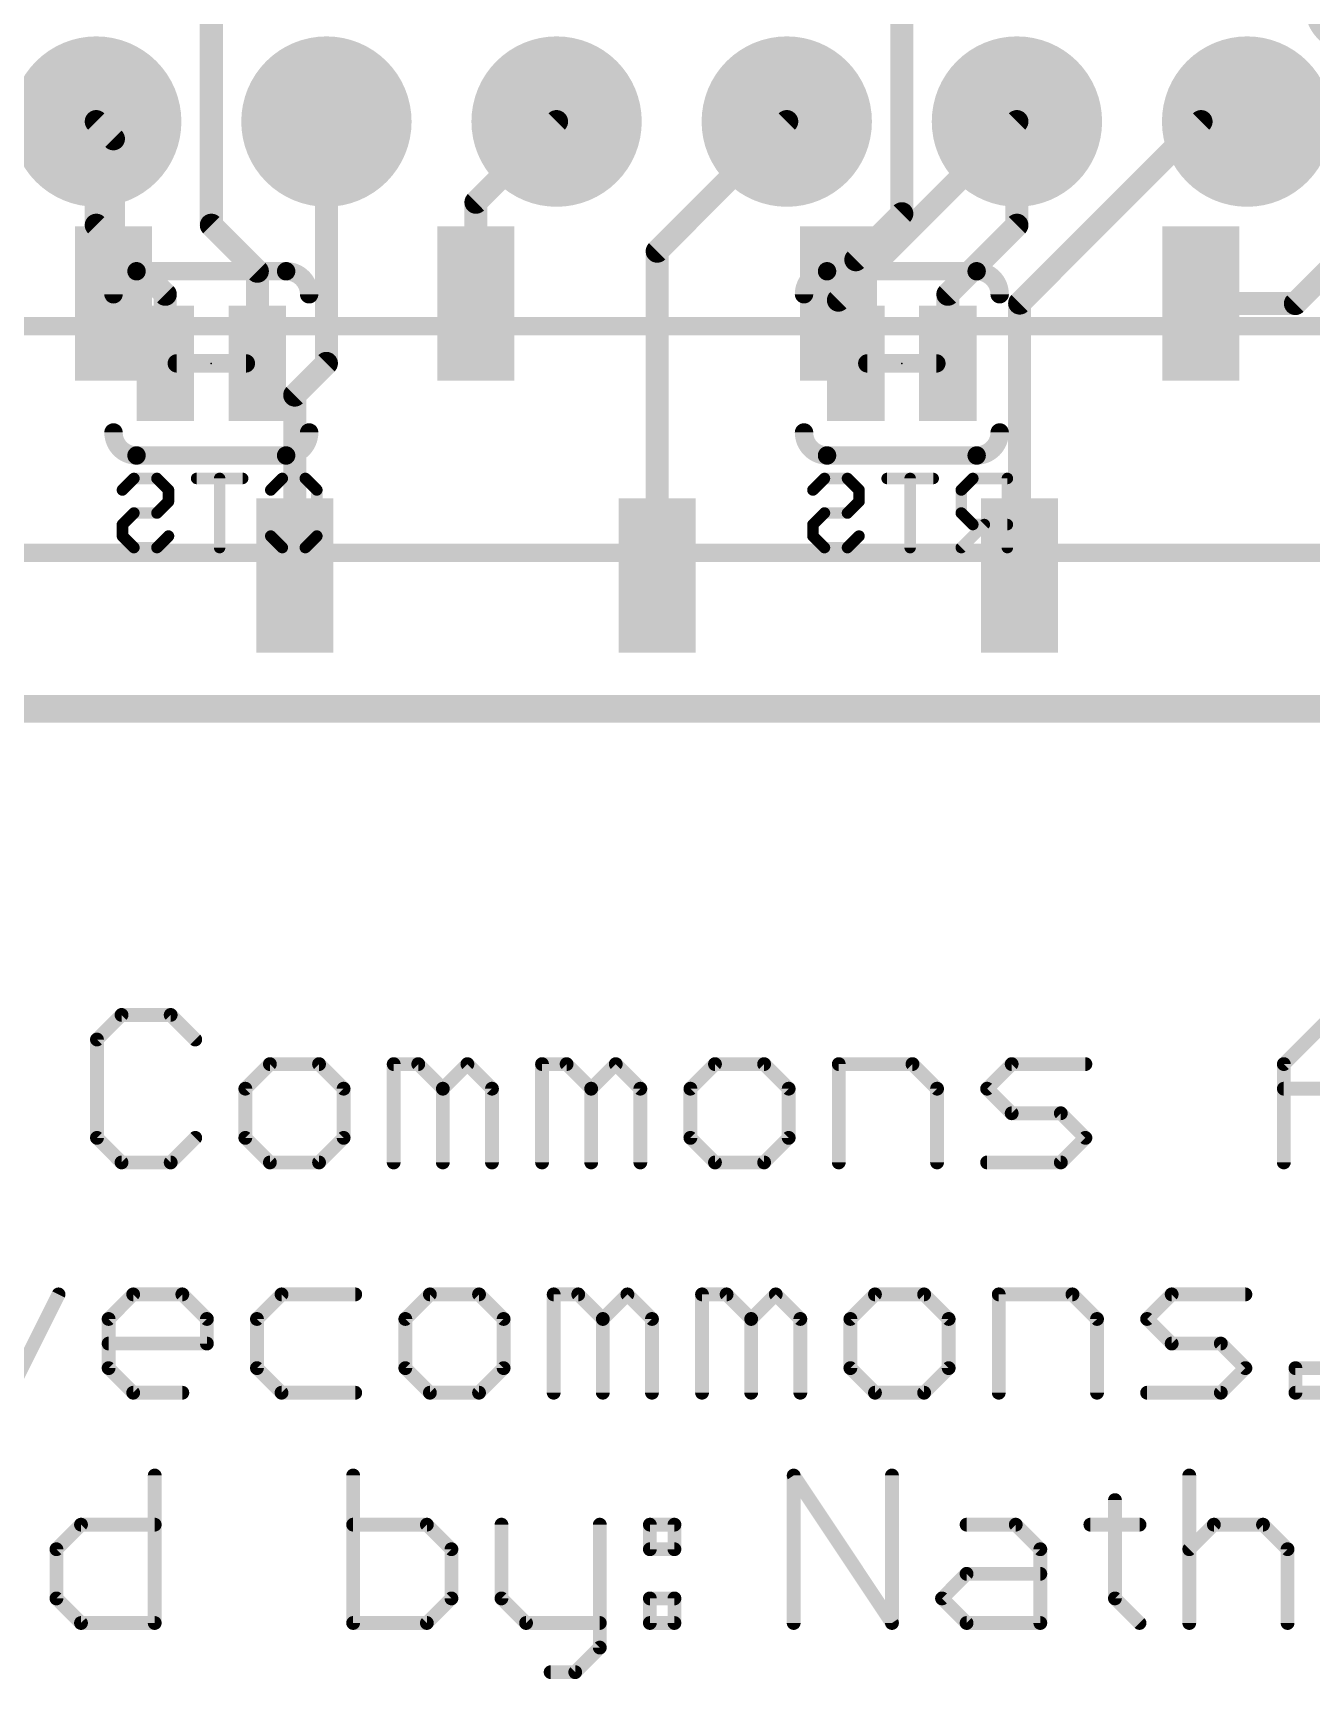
# Model space of a CAD drawing. Extents: x -33 to 74, y -11 to 28.
# Drawn here: x 9.46 to 23.57, y -10.7 to 7.45 of the extents above; entities that cross this region are included whole.
import ezdxf

# ---------------------------------------------------------------- set-up
doc = ezdxf.new("R2010")
doc.units = 0
for name, color, linetype in [('1', 12, 'CONTINUOUS'), ('16', 132, 'CONTINUOUS'), ('17', 110, 'CONTINUOUS'), ('18', 110, 'CONTINUOUS'), ('20', 53, 'CONTINUOUS'), ('22', 40, 'CONTINUOUS'), ('24', 53, 'CONTINUOUS'), ('51', 53, 'CONTINUOUS')]:
    doc.layers.add(name, color=color, linetype=linetype)

# ---------------------------------------------------------------- blocks, each defined once
blk = doc.blocks.new('RECT')
blk.add_solid([(-0.5, -0.5), (0.5, -0.5), (-0.5, 0.5), (0.5, 0.5)])
blk = doc.blocks.new('ROUNDP')
at = {"const_width": 0.5}
blk.add_lwpolyline([(0, -0.25, 1), (0, 0.25, 1), (0, -0.25)], format="xyb", dxfattribs=at)
blk = doc.blocks.new('ROUNDV')
at = {"const_width": 0.5}
blk.add_lwpolyline([(0, -0.25, 1), (0, 0.25, 1), (0, -0.25)], format="xyb", dxfattribs=at)

msp = doc.modelspace()

# ---------------------------------------------------------------- linework, layer by layer
at = {"layer": '1'}
for points, const_width in [([(10.35, 6.287), (10.16, 6.477)], 0.254), ([(12.7, 6.477), (12.7, 3.81)], 0.254), ([(14.35, 5.587), (15.24, 6.477)], 0.254), ([(16.35, 5.047), (17.78, 6.477)], 0.254), ([(18.35, 4.507), (20.32, 6.477)], 0.254), ([(20.35, 4.475), (22.352, 6.477)], 0.254), ([(22.352, 6.477), (22.86, 6.477)], 0.254), ([(23.393, 4.47), (25.4, 6.477)], 0.254), ([(10.35, 4.47), (10.35, 6.287)], 0.254), ([(14.35, 4.47), (14.35, 5.587)], 0.254), ([(16.35, 1.47), (16.35, 5.047)], 0.254), ([(18.35, 4.47), (18.35, 4.507)], 0.254), ([(20.35, 1.47), (20.35, 4.475)], 0.254), ([(22.35, 4.47), (23.393, 4.47)], 0.254), ([(12.35, 3.46), (12.7, 3.81)], 0.254), ([(12.35, 1.47), (12.35, 3.46)], 0.254), ([(35.56, 0), (0, 0)], 0.3048)]:
    msp.add_lwpolyline(points, dxfattribs=dict(at, const_width=const_width))
at = {"layer": '1', "const_width": 0.127}
for points in [[(10.2049, 6.5219, 1), (10.1151, 6.4321)], [(12.7635, 6.477, 1), (12.6365, 6.477)], [(15.2849, 6.4321, 1), (15.1951, 6.5219)], [(17.8249, 6.4321, 1), (17.7351, 6.5219)], [(20.3649, 6.4321, 1), (20.2751, 6.5219)], [(22.352, 6.5405, 1), (22.352, 6.4135)], [(22.3969, 6.4321, 1), (22.3071, 6.5219)], [(22.86, 6.4135, 1), (22.86, 6.5405)], [(10.4135, 6.287, 1), (10.2865, 6.287)], [(10.3051, 6.2421, 1), (10.3949, 6.3319)], [(14.4135, 5.587, 1), (14.2865, 5.587)], [(14.3051, 5.6319, 1), (14.3949, 5.5421)], [(16.4135, 5.047, 1), (16.2865, 5.047)], [(16.3051, 5.0919, 1), (16.3949, 5.0021)], [(18.4135, 4.507, 1), (18.2865, 4.507)], [(18.3051, 4.5519, 1), (18.3949, 4.4621)], [(20.4135, 4.475, 1), (20.2865, 4.475)], [(20.3051, 4.5199, 1), (20.3949, 4.4301)], [(22.35, 4.5335, 1), (22.35, 4.4065)], [(23.3481, 4.5149, 1), (23.4379, 4.4251)], [(23.393, 4.4065, 1), (23.393, 4.5335)], [(10.2865, 4.47, 1), (10.4135, 4.47)], [(14.2865, 4.47, 1), (14.4135, 4.47)], [(18.2865, 4.47, 1), (18.4135, 4.47)], [(12.6365, 3.81, 1), (12.7635, 3.81)], [(12.7449, 3.7651, 1), (12.6551, 3.8549)], [(12.4135, 3.46, 1), (12.2865, 3.46)], [(12.3051, 3.5049, 1), (12.3949, 3.4151)], [(12.2865, 1.47, 1), (12.4135, 1.47)], [(16.2865, 1.47, 1), (16.4135, 1.47)], [(20.2865, 1.47, 1), (20.4135, 1.47)]]:
    msp.add_lwpolyline(points, format="xyb", dxfattribs=at)
at = {"layer": '16'}
for points, const_width in [([(11.43, 7.62), (11.43, 5.334)], 0.254), ([(19.05, 7.62), (19.05, 5.461)], 0.254), ([(10.16, 5.334), (10.16, 6.477)], 0.254), ([(20.32, 5.334), (20.32, 6.477)], 0.254), ([(10.922, 4.572), (10.16, 5.334)], 0.254), ([(11.938, 4.826), (11.43, 5.334)], 0.254), ([(18.542, 4.953), (19.05, 5.461)], 0.254), ([(19.558, 4.572), (20.32, 5.334)], 0.254), ([(11.938, 3.81), (11.938, 4.826)], 0.254), ([(18.542, 3.81), (18.542, 4.953)], 0.254), ([(10.922, 3.81), (10.922, 4.572)], 0.254), ([(19.558, 3.81), (19.558, 4.572)], 0.254), ([(11.811, 3.81), (11.049, 3.81)], 0.2032), ([(18.669, 3.81), (19.431, 3.81)], 0.2032), ([(35.56, 0), (0, 0)], 0.3048)]:
    msp.add_lwpolyline(points, dxfattribs=dict(at, const_width=const_width))
for points, const_width in [([(10.2235, 6.477, 1), (10.0965, 6.477)], 0.127), ([(20.3835, 6.477, 1), (20.2565, 6.477)], 0.127), ([(10.2049, 5.3789, 1), (10.1151, 5.2891)], 0.127), ([(11.4749, 5.3789, 1), (11.3851, 5.2891)], 0.127), ([(18.9865, 5.461, 1), (19.1135, 5.461)], 0.127), ([(19.0949, 5.4161, 1), (19.0051, 5.5059)], 0.127), ([(20.3649, 5.2891, 1), (20.2751, 5.3789)], 0.127), ([(10.0965, 5.334, 1), (10.2235, 5.334)], 0.127), ([(11.3665, 5.334, 1), (11.4935, 5.334)], 0.127), ([(20.2565, 5.334, 1), (20.3835, 5.334)], 0.127), ([(12.0015, 4.826, 1), (11.8745, 4.826)], 0.127), ([(11.8931, 4.7811, 1), (11.9829, 4.8709)], 0.127), ([(18.6055, 4.953, 1), (18.4785, 4.953)], 0.127), ([(18.4971, 4.9979, 1), (18.5869, 4.9081)], 0.127), ([(10.9855, 4.572, 1), (10.8585, 4.572)], 0.127), ([(10.8771, 4.5271, 1), (10.9669, 4.6169)], 0.127), ([(19.6215, 4.572, 1), (19.4945, 4.572)], 0.127), ([(19.5131, 4.6169, 1), (19.6029, 4.5271)], 0.127), ([(10.8585, 3.81, 1), (10.9855, 3.81)], 0.127), ([(11.049, 3.8608, 1), (11.049, 3.7592)], 0.1016), ([(11.811, 3.7592, 1), (11.811, 3.8608)], 0.1016), ([(11.8745, 3.81, 1), (12.0015, 3.81)], 0.127), ([(18.4785, 3.81, 1), (18.6055, 3.81)], 0.127), ([(18.669, 3.8608, 1), (18.669, 3.7592)], 0.1016), ([(19.431, 3.7592, 1), (19.431, 3.8608)], 0.1016), ([(19.4945, 3.81, 1), (19.6215, 3.81)], 0.127)]:
    msp.add_lwpolyline(points, format="xyb", dxfattribs=dict(at, const_width=const_width))
at = {"layer": '20', "const_width": 0.2032}
msp.add_lwpolyline([(0, 0), (35.56, 0)], dxfattribs=at)
at = {"layer": '22'}
for points, const_width in [([(10.6045, 4.826, 0.4142), (10.3505, 4.572)], 0.2032), ([(10.6045, 4.8768, 1), (10.6045, 4.7752)], 0.1016), ([(10.6045, 4.7752, 1), (10.6045, 4.8768)], 0.1016), ([(12.5095, 4.572, 0.4142), (12.2555, 4.826)], 0.2032), ([(12.2555, 4.8768, 1), (12.2555, 4.7752)], 0.1016), ([(12.2555, 4.7752, 1), (12.2555, 4.8768)], 0.1016), ([(18.2245, 4.826, 0.4142), (17.9705, 4.572)], 0.2032), ([(18.2245, 4.8768, 1), (18.2245, 4.7752)], 0.1016), ([(18.2245, 4.7752, 1), (18.2245, 4.8768)], 0.1016), ([(20.1295, 4.572, 0.4142), (19.8755, 4.826)], 0.2032), ([(19.8755, 4.8768, 1), (19.8755, 4.7752)], 0.1016), ([(19.8755, 4.7752, 1), (19.8755, 4.8768)], 0.1016), ([(10.2997, 4.572, 1), (10.4013, 4.572)], 0.1016), ([(12.4587, 4.572, 1), (12.5603, 4.572)], 0.1016), ([(17.9197, 4.572, 1), (18.0213, 4.572)], 0.1016), ([(20.0787, 4.572, 1), (20.1803, 4.572)], 0.1016), ([(10.3505, 3.048, 0.4142), (10.6045, 2.794)], 0.2032), ([(10.4013, 3.048, 1), (10.2997, 3.048)], 0.1016), ([(12.2555, 2.794, 0.4142), (12.5095, 3.048)], 0.2032), ([(12.5603, 3.048, 1), (12.4587, 3.048)], 0.1016), ([(17.9705, 3.048, 0.4142), (18.2245, 2.794)], 0.2032), ([(18.0213, 3.048, 1), (17.9197, 3.048)], 0.1016), ([(19.8755, 2.794, 0.4142), (20.1295, 3.048)], 0.2032), ([(20.1803, 3.048, 1), (20.0787, 3.048)], 0.1016), ([(10.6045, 2.8448, 1), (10.6045, 2.7432)], 0.1016), ([(10.6045, 2.7432, 1), (10.6045, 2.8448)], 0.1016), ([(12.2555, 2.8448, 1), (12.2555, 2.7432)], 0.1016), ([(12.2555, 2.7432, 1), (12.2555, 2.8448)], 0.1016), ([(18.2245, 2.8448, 1), (18.2245, 2.7432)], 0.1016), ([(18.2245, 2.7432, 1), (18.2245, 2.8448)], 0.1016), ([(19.8755, 2.8448, 1), (19.8755, 2.7432)], 0.1016), ([(19.8755, 2.7432, 1), (19.8755, 2.8448)], 0.1016), ([(10.5759, 2.5724, 1), (10.5759, 2.5089)], 0.0635), ([(10.5983, 2.5182, 1), (10.5534, 2.5631)], 0.0635), ([(10.8526, 2.5631, 1), (10.8077, 2.5182)], 0.0635), ([(10.8301, 2.5089, 1), (10.8301, 2.5724)], 0.0635), ([(11.2674, 2.5724, 1), (11.2674, 2.5089)], 0.0635), ([(11.5533, 2.5407, 1), (11.4898, 2.5407)], 0.0635), ([(11.7758, 2.5089, 1), (11.7758, 2.5724)], 0.0635), ([(12.213, 2.5724, 1), (12.213, 2.5089)], 0.0635), ([(12.2355, 2.5182, 1), (12.1906, 2.5631)], 0.0635), ([(12.4897, 2.5631, 1), (12.4448, 2.5182)], 0.0635), ([(12.4673, 2.5089, 1), (12.4673, 2.5724)], 0.0635), ([(18.1959, 2.5724, 1), (18.1959, 2.5089)], 0.0635), ([(18.2183, 2.5182, 1), (18.1734, 2.5631)], 0.0635), ([(18.4726, 2.5631, 1), (18.4277, 2.5182)], 0.0635), ([(18.4501, 2.5089, 1), (18.4501, 2.5724)], 0.0635), ([(18.8874, 2.5724, 1), (18.8874, 2.5089)], 0.0635), ([(19.1733, 2.5407, 1), (19.1098, 2.5407)], 0.0635), ([(19.3958, 2.5089, 1), (19.3958, 2.5724)], 0.0635), ([(19.833, 2.5724, 1), (19.833, 2.5089)], 0.0635), ([(19.8555, 2.5182, 1), (19.8106, 2.5631)], 0.0635), ([(20.2461, 2.5407, 1), (20.1826, 2.5407)], 0.0635), ([(20.2144, 2.5089, 1), (20.2144, 2.5724)], 0.0635), ([(10.4263, 2.436, 1), (10.4712, 2.3911)], 0.0635), ([(10.989, 2.4135, 1), (10.9255, 2.4135)], 0.0635), ([(10.9348, 2.3911, 1), (10.9797, 2.436)], 0.0635), ([(12.0635, 2.436, 1), (12.1084, 2.3911)], 0.0635), ([(12.6261, 2.4135, 1), (12.5626, 2.4135)], 0.0635), ([(12.5719, 2.3911, 1), (12.6168, 2.436)], 0.0635), ([(18.0463, 2.436, 1), (18.0912, 2.3911)], 0.0635), ([(18.609, 2.4135, 1), (18.5455, 2.4135)], 0.0635), ([(18.5548, 2.3911, 1), (18.5997, 2.436)], 0.0635), ([(19.7377, 2.4135, 1), (19.6742, 2.4135)], 0.0635), ([(19.6835, 2.436, 1), (19.7284, 2.3911)], 0.0635), ([(10.5759, 2.1911, 1), (10.5759, 2.1276)], 0.0635), ([(10.5983, 2.1369, 1), (10.5534, 2.1818)], 0.0635), ([(10.8077, 2.1818, 1), (10.8526, 2.1369)], 0.0635), ([(10.8301, 2.1276, 1), (10.8301, 2.1911)], 0.0635), ([(10.9255, 2.2864, 1), (10.989, 2.2864)], 0.0635), ([(10.9797, 2.264, 1), (10.9348, 2.3089)], 0.0635), ([(18.1959, 2.1911, 1), (18.1959, 2.1276)], 0.0635), ([(18.2183, 2.1369, 1), (18.1734, 2.1818)], 0.0635), ([(18.4277, 2.1818, 1), (18.4726, 2.1369)], 0.0635), ([(18.4501, 2.1276, 1), (18.4501, 2.1911)], 0.0635), ([(18.5455, 2.2864, 1), (18.609, 2.2864)], 0.0635), ([(18.5997, 2.264, 1), (18.5548, 2.3089)], 0.0635), ([(19.7284, 2.1818, 1), (19.6835, 2.1369)], 0.0635), ([(19.6742, 2.1593, 1), (19.7377, 2.1593)], 0.0635), ([(10.4805, 2.0322, 1), (10.417, 2.0322)], 0.0635), ([(10.4263, 2.0547, 1), (10.4712, 2.0098)], 0.0635), ([(18.1005, 2.0322, 1), (18.037, 2.0322)], 0.0635), ([(18.0463, 2.0547, 1), (18.0912, 2.0098)], 0.0635), ([(19.833, 2.064, 1), (19.833, 2.0005)], 0.0635), ([(19.8106, 2.0098, 1), (19.8555, 2.0547)], 0.0635), ([(19.9826, 2.0098, 1), (19.9377, 2.0547)], 0.0635), ([(20.2144, 2.0005, 1), (20.2144, 2.064)], 0.0635), ([(10.4712, 1.9276, 1), (10.4263, 1.8827)], 0.0635), ([(10.417, 1.9051, 1), (10.4805, 1.9051)], 0.0635), ([(10.5759, 1.8097, 1), (10.5759, 1.7463)], 0.0635), ([(10.5534, 1.7555, 1), (10.5983, 1.8005)], 0.0635), ([(10.8077, 1.8005, 1), (10.8526, 1.7555)], 0.0635), ([(10.8301, 1.7463, 1), (10.8301, 1.8097)], 0.0635), ([(10.9797, 1.8827, 1), (10.9348, 1.9276)], 0.0635), ([(12.1084, 1.9276, 1), (12.0635, 1.8827)], 0.0635), ([(12.213, 1.8097, 1), (12.213, 1.7463)], 0.0635), ([(12.1906, 1.7555, 1), (12.2355, 1.8005)], 0.0635), ([(12.4448, 1.8005, 1), (12.4897, 1.7555)], 0.0635), ([(12.4673, 1.7463, 1), (12.4673, 1.8097)], 0.0635), ([(12.5626, 1.9051, 1), (12.6261, 1.9051)], 0.0635), ([(12.6168, 1.8827, 1), (12.5719, 1.9276)], 0.0635), ([(18.0912, 1.9276, 1), (18.0463, 1.8827)], 0.0635), ([(18.037, 1.9051, 1), (18.1005, 1.9051)], 0.0635), ([(18.1959, 1.8097, 1), (18.1959, 1.7463)], 0.0635), ([(18.1734, 1.7555, 1), (18.2183, 1.8005)], 0.0635), ([(18.4277, 1.8005, 1), (18.4726, 1.7555)], 0.0635), ([(18.4501, 1.7463, 1), (18.4501, 1.8097)], 0.0635), ([(18.5997, 1.8827, 1), (18.5548, 1.9276)], 0.0635), ([(19.6835, 1.8005, 1), (19.7284, 1.7555)], 0.0635), ([(11.4898, 1.778, 1), (11.5533, 1.778)], 0.0635), ([(19.1098, 1.778, 1), (19.1733, 1.778)], 0.0635), ([(20.1826, 1.778, 1), (20.2461, 1.778)], 0.0635)]:
    msp.add_lwpolyline(points, format="xyb", dxfattribs=dict(at, const_width=const_width))
for points, const_width in [([(12.2555, 4.826), (10.6045, 4.826)], 0.2032), ([(19.8755, 4.826), (18.2245, 4.826)], 0.2032), ([(10.6045, 2.794), (12.2555, 2.794)], 0.2032), ([(18.2245, 2.794), (19.8755, 2.794)], 0.2032), ([(10.4488, 2.4135), (10.5759, 2.5407)], 0.127), ([(10.5759, 2.5407), (10.8301, 2.5407)], 0.127), ([(10.8301, 2.5407), (10.9572, 2.4135)], 0.127), ([(11.7758, 2.5407), (11.2674, 2.5407)], 0.127), ([(11.5216, 1.778), (11.5216, 2.5407)], 0.127), ([(12.0859, 2.4135), (12.213, 2.5407)], 0.127), ([(12.213, 2.5407), (12.4673, 2.5407)], 0.127), ([(12.4673, 2.5407), (12.5944, 2.4135)], 0.127), ([(18.0688, 2.4135), (18.1959, 2.5407)], 0.127), ([(18.1959, 2.5407), (18.4501, 2.5407)], 0.127), ([(18.4501, 2.5407), (18.5772, 2.4135)], 0.127), ([(19.3958, 2.5407), (18.8874, 2.5407)], 0.127), ([(19.1416, 1.778), (19.1416, 2.5407)], 0.127), ([(19.833, 2.5407), (19.7059, 2.4135)], 0.127), ([(20.2144, 2.5407), (19.833, 2.5407)], 0.127), ([(20.2144, 1.778), (20.2144, 2.5407)], 0.127), ([(10.9572, 2.4135), (10.9572, 2.2864)], 0.127), ([(12.5944, 2.4135), (12.5944, 1.9051)], 0.127), ([(18.5772, 2.4135), (18.5772, 2.2864)], 0.127), ([(19.7059, 2.4135), (19.7059, 2.1593)], 0.127), ([(10.5759, 2.1593), (10.4488, 2.0322)], 0.127), ([(10.8301, 2.1593), (10.5759, 2.1593)], 0.127), ([(10.9572, 2.2864), (10.8301, 2.1593)], 0.127), ([(18.1959, 2.1593), (18.0688, 2.0322)], 0.127), ([(18.4501, 2.1593), (18.1959, 2.1593)], 0.127), ([(18.5772, 2.2864), (18.4501, 2.1593)], 0.127), ([(19.7059, 2.1593), (19.833, 2.0322)], 0.127), ([(10.4488, 2.0322), (10.4488, 1.9051)], 0.127), ([(18.0688, 2.0322), (18.0688, 1.9051)], 0.127), ([(19.9602, 2.0322), (19.7059, 1.778)], 0.127), ([(19.833, 2.0322), (20.2144, 2.0322)], 0.127), ([(10.4488, 1.9051), (10.5759, 1.778)], 0.127), ([(10.5759, 1.778), (10.8301, 1.778)], 0.127), ([(10.8301, 1.778), (10.9572, 1.9051)], 0.127), ([(12.213, 1.778), (12.0859, 1.9051)], 0.127), ([(12.4673, 1.778), (12.213, 1.778)], 0.127), ([(12.5944, 1.9051), (12.4673, 1.778)], 0.127), ([(18.0688, 1.9051), (18.1959, 1.778)], 0.127), ([(18.1959, 1.778), (18.4501, 1.778)], 0.127), ([(18.4501, 1.778), (18.5772, 1.9051)], 0.127)]:
    msp.add_lwpolyline(points, dxfattribs=dict(at, const_width=const_width))
at = {"layer": '24'}
for p in [(11.43, 3.81), (19.05, 3.81)]:
    msp.add_point(p, dxfattribs=at)
at = {"layer": '51'}
for points, const_width in [([(7.1, 4.22), (27.6, 4.22)], 0.2032), ([(27.6, 1.72), (7.1, 1.72)], 0.2032), ([(10.4391, -3.3768), (10.168, -3.648)], 0.1524), ([(10.9815, -3.3768), (10.4391, -3.3768)], 0.1524), ([(11.2526, -3.648), (10.9815, -3.3768)], 0.1524), ([(23.2652, -3.9191), (23.8076, -3.3768)], 0.1524), ([(10.168, -3.648), (10.168, -4.7326)], 0.1524), ([(12.0763, -3.9191), (11.8051, -4.1903)], 0.1524), ([(12.6186, -3.9191), (12.0763, -3.9191)], 0.1524), ([(12.8898, -4.1903), (12.6186, -3.9191)], 0.1524), ([(13.4423, -5.0038), (13.4423, -3.9191)], 0.1524), ([(13.4423, -3.9191), (13.7135, -3.9191)], 0.1524), ([(13.7135, -3.9191), (13.9846, -4.1903)], 0.1524), ([(13.9846, -4.1903), (14.2558, -3.9191)], 0.1524), ([(14.2558, -3.9191), (14.527, -4.1903)], 0.1524), ([(15.0795, -5.0038), (15.0795, -3.9191)], 0.1524), ([(15.0795, -3.9191), (15.3506, -3.9191)], 0.1524), ([(15.3506, -3.9191), (15.6218, -4.1903)], 0.1524), ([(15.6218, -4.1903), (15.8929, -3.9191)], 0.1524), ([(15.8929, -3.9191), (16.1641, -4.1903)], 0.1524), ([(16.9878, -3.9191), (16.7166, -4.1903)], 0.1524), ([(17.5301, -3.9191), (16.9878, -3.9191)], 0.1524), ([(17.8013, -4.1903), (17.5301, -3.9191)], 0.1524), ([(18.3538, -5.0038), (18.3538, -3.9191)], 0.1524), ([(18.3538, -3.9191), (19.1673, -3.9191)], 0.1524), ([(19.1673, -3.9191), (19.4384, -4.1903)], 0.1524), ([(19.9909, -4.1903), (20.2621, -3.9191)], 0.1524), ([(20.2621, -3.9191), (21.0756, -3.9191)], 0.1524), ([(23.2652, -5.0038), (23.2652, -3.9191)], 0.1524), ([(11.8051, -4.1903), (11.8051, -4.7326)], 0.1524), ([(12.8898, -4.7326), (12.8898, -4.1903)], 0.1524), ([(13.9846, -4.1903), (13.9846, -5.0038)], 0.1524), ([(14.527, -4.1903), (14.527, -5.0038)], 0.1524), ([(15.6218, -4.1903), (15.6218, -5.0038)], 0.1524), ([(16.1641, -4.1903), (16.1641, -5.0038)], 0.1524), ([(16.7166, -4.1903), (16.7166, -4.7326)], 0.1524), ([(17.8013, -4.7326), (17.8013, -4.1903)], 0.1524), ([(19.4384, -4.1903), (19.4384, -5.0038)], 0.1524), ([(20.2621, -4.4615), (19.9909, -4.1903)], 0.1524), ([(23.2652, -4.1903), (24.3499, -4.1903)], 0.1524), ([(20.8044, -4.4615), (20.2621, -4.4615)], 0.1524), ([(21.0756, -4.7326), (20.8044, -4.4615)], 0.1524), ([(10.168, -4.7326), (10.4391, -5.0038)], 0.1524), ([(10.9815, -5.0038), (11.2526, -4.7326)], 0.1524), ([(11.8051, -4.7326), (12.0763, -5.0038)], 0.1524), ([(12.6186, -5.0038), (12.8898, -4.7326)], 0.1524), ([(16.7166, -4.7326), (16.9878, -5.0038)], 0.1524), ([(17.5301, -5.0038), (17.8013, -4.7326)], 0.1524), ([(20.8044, -5.0038), (21.0756, -4.7326)], 0.1524), ([(10.4391, -5.0038), (10.9815, -5.0038)], 0.1524), ([(12.0763, -5.0038), (12.6186, -5.0038)], 0.1524), ([(16.9878, -5.0038), (17.5301, -5.0038)], 0.1524), ([(19.9909, -5.0038), (20.8044, -5.0038)], 0.1524), ([(9.2016, -7.5438), (9.7439, -6.4591)], 0.1524), ([(10.2964, -6.7303), (10.5676, -6.4591)], 0.1524), ([(10.5676, -6.4591), (11.1099, -6.4591)], 0.1524), ([(11.1099, -6.4591), (11.381, -6.7303)], 0.1524), ([(12.2047, -6.4591), (11.9335, -6.7303)], 0.1524), ([(13.0182, -6.4591), (12.2047, -6.4591)], 0.1524), ([(13.8419, -6.4591), (13.5707, -6.7303)], 0.1524), ([(14.3842, -6.4591), (13.8419, -6.4591)], 0.1524), ([(14.6554, -6.7303), (14.3842, -6.4591)], 0.1524), ([(15.2079, -7.5438), (15.2079, -6.4591)], 0.1524), ([(15.2079, -6.4591), (15.479, -6.4591)], 0.1524), ([(15.479, -6.4591), (15.7502, -6.7303)], 0.1524), ([(15.7502, -6.7303), (16.0214, -6.4591)], 0.1524), ([(16.0214, -6.4591), (16.2925, -6.7303)], 0.1524), ([(16.845, -7.5438), (16.845, -6.4591)], 0.1524), ([(16.845, -6.4591), (17.1162, -6.4591)], 0.1524), ([(17.1162, -6.4591), (17.3873, -6.7303)], 0.1524), ([(17.3873, -6.7303), (17.6585, -6.4591)], 0.1524), ([(17.6585, -6.4591), (17.9297, -6.7303)], 0.1524), ([(18.7533, -6.4591), (18.4822, -6.7303)], 0.1524), ([(19.2957, -6.4591), (18.7533, -6.4591)], 0.1524), ([(19.5668, -6.7303), (19.2957, -6.4591)], 0.1524), ([(20.1193, -7.5438), (20.1193, -6.4591)], 0.1524), ([(20.1193, -6.4591), (20.9328, -6.4591)], 0.1524), ([(20.9328, -6.4591), (21.204, -6.7303)], 0.1524), ([(21.7565, -6.7303), (22.0276, -6.4591)], 0.1524), ([(22.0276, -6.4591), (22.8411, -6.4591)], 0.1524), ([(10.2964, -7.2726), (10.2964, -6.7303)], 0.1524), ([(11.381, -6.7303), (11.381, -7.0015)], 0.1524), ([(11.9335, -6.7303), (11.9335, -7.2726)], 0.1524), ([(13.5707, -6.7303), (13.5707, -7.2726)], 0.1524), ([(14.6554, -7.2726), (14.6554, -6.7303)], 0.1524), ([(15.7502, -6.7303), (15.7502, -7.5438)], 0.1524), ([(16.2925, -6.7303), (16.2925, -7.5438)], 0.1524), ([(17.3873, -6.7303), (17.3873, -7.5438)], 0.1524), ([(17.9297, -6.7303), (17.9297, -7.5438)], 0.1524), ([(18.4822, -6.7303), (18.4822, -7.2726)], 0.1524), ([(19.5668, -7.2726), (19.5668, -6.7303)], 0.1524), ([(21.204, -6.7303), (21.204, -7.5438)], 0.1524), ([(22.0276, -7.0015), (21.7565, -6.7303)], 0.1524), ([(11.381, -7.0015), (10.2964, -7.0015)], 0.1524), ([(22.57, -7.0015), (22.0276, -7.0015)], 0.1524), ([(22.8411, -7.2726), (22.57, -7.0015)], 0.1524), ([(10.5676, -7.5438), (10.2964, -7.2726)], 0.1524), ([(11.9335, -7.2726), (12.2047, -7.5438)], 0.1524), ([(13.5707, -7.2726), (13.8419, -7.5438)], 0.1524), ([(14.3842, -7.5438), (14.6554, -7.2726)], 0.1524), ([(18.4822, -7.2726), (18.7533, -7.5438)], 0.1524), ([(19.2957, -7.5438), (19.5668, -7.2726)], 0.1524), ([(22.57, -7.5438), (22.8411, -7.2726)], 0.1524), ([(23.3936, -7.5438), (23.3936, -7.2726)], 0.1524), ([(23.3936, -7.2726), (23.6648, -7.2726)], 0.1524), ([(11.1099, -7.5438), (10.5676, -7.5438)], 0.1524), ([(12.2047, -7.5438), (13.0182, -7.5438)], 0.1524), ([(13.8419, -7.5438), (14.3842, -7.5438)], 0.1524), ([(18.7533, -7.5438), (19.2957, -7.5438)], 0.1524), ([(21.7565, -7.5438), (22.57, -7.5438)], 0.1524), ([(23.6648, -7.5438), (23.3936, -7.5438)], 0.1524), ([(10.8052, -8.4568), (10.8052, -10.0838)], 0.1524), ([(12.9949, -8.4568), (12.9949, -10.0838)], 0.1524), ([(17.8562, -10.0838), (17.8562, -8.4568)], 0.1524), ([(17.8562, -8.4568), (18.9409, -10.0838)], 0.1524), ([(18.9409, -10.0838), (18.9409, -8.4568)], 0.1524), ([(22.2219, -8.4568), (22.2219, -10.0838)], 0.1524), ([(21.4017, -8.728), (21.4017, -9.8126)], 0.1524), ([(9.7206, -9.2703), (9.9917, -8.9991)], 0.1524), ([(9.9917, -8.9991), (10.8052, -8.9991)], 0.1524), ([(13.8084, -8.9991), (12.9949, -8.9991)], 0.1524), ([(14.0795, -9.2703), (13.8084, -8.9991)], 0.1524), ([(14.632, -8.9991), (14.632, -9.8126)], 0.1524), ([(15.7167, -8.9991), (15.7167, -10.355)], 0.1524), ([(16.2692, -8.9991), (16.5404, -8.9991)], 0.1524), ([(16.2692, -9.2703), (16.2692, -8.9991)], 0.1524), ([(16.5404, -8.9991), (16.5404, -9.2703)], 0.1524), ([(19.7645, -8.9991), (20.3069, -8.9991)], 0.1524), ([(20.3069, -8.9991), (20.578, -9.2703)], 0.1524), ([(21.1305, -8.9991), (21.6728, -8.9991)], 0.1524), ([(22.2219, -9.2703), (22.4931, -8.9991)], 0.1524), ([(22.4931, -8.9991), (23.0354, -8.9991)], 0.1524), ([(23.0354, -8.9991), (23.3066, -9.2703)], 0.1524), ([(9.7206, -9.8126), (9.7206, -9.2703)], 0.1524), ([(14.0795, -9.8126), (14.0795, -9.2703)], 0.1524), ([(16.5404, -9.2703), (16.2692, -9.2703)], 0.1524), ([(20.578, -9.2703), (20.578, -10.0838)], 0.1524), ([(23.3066, -9.2703), (23.3066, -10.0838)], 0.1524), ([(19.4934, -9.8126), (19.7645, -9.5415)], 0.1524), ([(19.7645, -9.5415), (20.578, -9.5415)], 0.1524), ([(9.9917, -10.0838), (9.7206, -9.8126)], 0.1524), ([(13.8084, -10.0838), (14.0795, -9.8126)], 0.1524), ([(14.632, -9.8126), (14.9032, -10.0838)], 0.1524), ([(16.2692, -9.8126), (16.5404, -9.8126)], 0.1524), ([(16.2692, -10.0838), (16.2692, -9.8126)], 0.1524), ([(16.5404, -9.8126), (16.5404, -10.0838)], 0.1524), ([(19.7645, -10.0838), (19.4934, -9.8126)], 0.1524), ([(21.4017, -9.8126), (21.6728, -10.0838)], 0.1524), ([(10.8052, -10.0838), (9.9917, -10.0838)], 0.1524), ([(12.9949, -10.0838), (13.8084, -10.0838)], 0.1524), ([(14.9032, -10.0838), (15.7167, -10.0838)], 0.1524), ([(16.5404, -10.0838), (16.2692, -10.0838)], 0.1524), ([(20.578, -10.0838), (19.7645, -10.0838)], 0.1524), ([(15.7167, -10.355), (15.4455, -10.6261)], 0.1524), ([(15.4455, -10.6261), (15.1744, -10.6261)], 0.1524)]:
    msp.add_lwpolyline(points, dxfattribs=dict(at, const_width=const_width))
at = {"layer": '51', "const_width": 0.0762}
for points in [[(10.4391, -3.3387, 1), (10.4391, -3.4149)], [(10.4661, -3.4038, 1), (10.4122, -3.3499)], [(11.0084, -3.3499, 1), (10.9545, -3.4038)], [(10.9815, -3.4149, 1), (10.9815, -3.3387)], [(10.141, -3.621, 1), (10.1949, -3.6749)], [(10.2061, -3.648, 1), (10.1299, -3.648)], [(11.2257, -3.6749, 1), (11.2796, -3.621)], [(12.0763, -3.881, 1), (12.0763, -3.9572)], [(12.1032, -3.9461, 1), (12.0494, -3.8922)], [(12.6456, -3.8922, 1), (12.5917, -3.9461)], [(12.6186, -3.9572, 1), (12.6186, -3.881)], [(13.4804, -3.9191, 1), (13.4042, -3.9191)], [(13.4423, -3.881, 1), (13.4423, -3.9572)], [(13.7404, -3.8922, 1), (13.6865, -3.9461)], [(13.7135, -3.9572, 1), (13.7135, -3.881)], [(14.2827, -3.8922, 1), (14.2288, -3.9461)], [(14.2827, -3.9461, 1), (14.2288, -3.8922)], [(15.1176, -3.9191, 1), (15.0414, -3.9191)], [(15.0795, -3.881, 1), (15.0795, -3.9572)], [(15.3776, -3.8922, 1), (15.3237, -3.9461)], [(15.3506, -3.9572, 1), (15.3506, -3.881)], [(15.9199, -3.8922, 1), (15.866, -3.9461)], [(15.9199, -3.9461, 1), (15.866, -3.8922)], [(16.9878, -3.881, 1), (16.9878, -3.9572)], [(17.0147, -3.9461, 1), (16.9608, -3.8922)], [(17.557, -3.8922, 1), (17.5032, -3.9461)], [(17.5301, -3.9572, 1), (17.5301, -3.881)], [(18.3919, -3.9191, 1), (18.3157, -3.9191)], [(18.3538, -3.881, 1), (18.3538, -3.9572)], [(19.1942, -3.8922, 1), (19.1403, -3.9461)], [(19.1673, -3.9572, 1), (19.1673, -3.881)], [(20.2621, -3.881, 1), (20.2621, -3.9572)], [(20.289, -3.9461, 1), (20.2351, -3.8922)], [(21.0756, -3.9572, 1), (21.0756, -3.881)], [(23.3033, -3.9191, 1), (23.2271, -3.9191)], [(23.2383, -3.8922, 1), (23.2922, -3.9461)], [(11.8432, -4.1903, 1), (11.767, -4.1903)], [(11.7782, -4.1634, 1), (11.8321, -4.2172)], [(12.9279, -4.1903, 1), (12.8517, -4.1903)], [(12.8629, -4.2172, 1), (12.9167, -4.1634)], [(14.0227, -4.1903, 1), (13.9465, -4.1903)], [(13.9577, -4.1634, 1), (14.0116, -4.2172)], [(13.9577, -4.2172, 1), (14.0116, -4.1634)], [(14.5651, -4.1903, 1), (14.4889, -4.1903)], [(14.5, -4.2172, 1), (14.5539, -4.1634)], [(15.6599, -4.1903, 1), (15.5837, -4.1903)], [(15.5948, -4.1634, 1), (15.6487, -4.2172)], [(15.5948, -4.2172, 1), (15.6487, -4.1634)], [(16.2022, -4.1903, 1), (16.126, -4.1903)], [(16.1372, -4.2172, 1), (16.1911, -4.1634)], [(16.7547, -4.1903, 1), (16.6785, -4.1903)], [(16.6897, -4.1634, 1), (16.7435, -4.2172)], [(17.8394, -4.1903, 1), (17.7632, -4.1903)], [(17.7743, -4.2172, 1), (17.8282, -4.1634)], [(19.4765, -4.1903, 1), (19.4003, -4.1903)], [(19.4115, -4.2172, 1), (19.4654, -4.1634)], [(20.0179, -4.1634, 1), (19.964, -4.2172)], [(19.964, -4.1634, 1), (20.0179, -4.2172)], [(23.2652, -4.1522, 1), (23.2652, -4.2284)], [(20.2621, -4.4234, 1), (20.2621, -4.4996)], [(20.2351, -4.4884, 1), (20.289, -4.4345)], [(20.8314, -4.4345, 1), (20.7775, -4.4884)], [(20.8044, -4.4996, 1), (20.8044, -4.4234)], [(10.1949, -4.7057, 1), (10.141, -4.7596)], [(10.1299, -4.7326, 1), (10.2061, -4.7326)], [(11.2796, -4.7596, 1), (11.2257, -4.7057)], [(11.8321, -4.7057, 1), (11.7782, -4.7596)], [(11.767, -4.7326, 1), (11.8432, -4.7326)], [(12.8517, -4.7326, 1), (12.9279, -4.7326)], [(12.9167, -4.7596, 1), (12.8629, -4.7057)], [(16.7435, -4.7057, 1), (16.6897, -4.7596)], [(16.6785, -4.7326, 1), (16.7547, -4.7326)], [(17.7632, -4.7326, 1), (17.8394, -4.7326)], [(17.8282, -4.7596, 1), (17.7743, -4.7057)], [(21.1025, -4.7596, 1), (21.0486, -4.7057)], [(21.0486, -4.7596, 1), (21.1025, -4.7057)], [(10.4391, -4.9657, 1), (10.4391, -5.0419)], [(10.4122, -5.0307, 1), (10.4661, -4.9769)], [(10.9545, -4.9769, 1), (11.0084, -5.0307)], [(10.9815, -5.0419, 1), (10.9815, -4.9657)], [(12.0763, -4.9657, 1), (12.0763, -5.0419)], [(12.0494, -5.0307, 1), (12.1032, -4.9769)], [(12.5917, -4.9769, 1), (12.6456, -5.0307)], [(12.6186, -5.0419, 1), (12.6186, -4.9657)], [(13.4042, -5.0038, 1), (13.4804, -5.0038)], [(13.9465, -5.0038, 1), (14.0227, -5.0038)], [(14.4889, -5.0038, 1), (14.5651, -5.0038)], [(15.0414, -5.0038, 1), (15.1176, -5.0038)], [(15.5837, -5.0038, 1), (15.6599, -5.0038)], [(16.126, -5.0038, 1), (16.2022, -5.0038)], [(16.9878, -4.9657, 1), (16.9878, -5.0419)], [(16.9608, -5.0307, 1), (17.0147, -4.9769)], [(17.5032, -4.9769, 1), (17.557, -5.0307)], [(17.5301, -5.0419, 1), (17.5301, -4.9657)], [(18.3157, -5.0038, 1), (18.3919, -5.0038)], [(19.4003, -5.0038, 1), (19.4765, -5.0038)], [(19.9909, -4.9657, 1), (19.9909, -5.0419)], [(20.7775, -4.9769, 1), (20.8314, -5.0307)], [(20.8044, -5.0419, 1), (20.8044, -4.9657)], [(23.2271, -5.0038, 1), (23.3033, -5.0038)], [(9.778, -6.4762, 1), (9.7098, -6.4421)], [(10.5676, -6.421, 1), (10.5676, -6.4972)], [(10.5945, -6.4861, 1), (10.5406, -6.4322)], [(11.1368, -6.4322, 1), (11.0829, -6.4861)], [(11.1099, -6.4972, 1), (11.1099, -6.421)], [(12.2047, -6.421, 1), (12.2047, -6.4972)], [(12.2316, -6.4861, 1), (12.1778, -6.4322)], [(13.0182, -6.4972, 1), (13.0182, -6.421)], [(13.8419, -6.421, 1), (13.8419, -6.4972)], [(13.8688, -6.4861, 1), (13.8149, -6.4322)], [(14.4111, -6.4322, 1), (14.3573, -6.4861)], [(14.3842, -6.4972, 1), (14.3842, -6.421)], [(15.246, -6.4591, 1), (15.1698, -6.4591)], [(15.2079, -6.421, 1), (15.2079, -6.4972)], [(15.506, -6.4322, 1), (15.4521, -6.4861)], [(15.479, -6.4972, 1), (15.479, -6.421)], [(16.0483, -6.4322, 1), (15.9944, -6.4861)], [(16.0483, -6.4861, 1), (15.9944, -6.4322)], [(16.8831, -6.4591, 1), (16.8069, -6.4591)], [(16.845, -6.421, 1), (16.845, -6.4972)], [(17.1431, -6.4322, 1), (17.0892, -6.4861)], [(17.1162, -6.4972, 1), (17.1162, -6.421)], [(17.6854, -6.4322, 1), (17.6316, -6.4861)], [(17.6854, -6.4861, 1), (17.6316, -6.4322)], [(18.7533, -6.421, 1), (18.7533, -6.4972)], [(18.7803, -6.4861, 1), (18.7264, -6.4322)], [(19.3226, -6.4322, 1), (19.2687, -6.4861)], [(19.2957, -6.4972, 1), (19.2957, -6.421)], [(20.1574, -6.4591, 1), (20.0812, -6.4591)], [(20.1193, -6.421, 1), (20.1193, -6.4972)], [(20.9598, -6.4322, 1), (20.9059, -6.4861)], [(20.9328, -6.4972, 1), (20.9328, -6.421)], [(22.0276, -6.421, 1), (22.0276, -6.4972)], [(22.0546, -6.4861, 1), (22.0007, -6.4322)], [(22.8411, -6.4972, 1), (22.8411, -6.421)], [(10.3345, -6.7303, 1), (10.2583, -6.7303)], [(10.2694, -6.7034, 1), (10.3233, -6.7572)], [(11.4191, -6.7303, 1), (11.3429, -6.7303)], [(11.3541, -6.7572, 1), (11.408, -6.7034)], [(11.9716, -6.7303, 1), (11.8954, -6.7303)], [(11.9066, -6.7034, 1), (11.9605, -6.7572)], [(13.6088, -6.7303, 1), (13.5326, -6.7303)], [(13.5438, -6.7034, 1), (13.5976, -6.7572)], [(14.6935, -6.7303, 1), (14.6173, -6.7303)], [(14.6284, -6.7572, 1), (14.6823, -6.7034)], [(15.7883, -6.7303, 1), (15.7121, -6.7303)], [(15.7232, -6.7034, 1), (15.7771, -6.7572)], [(15.7232, -6.7572, 1), (15.7771, -6.7034)], [(16.3306, -6.7303, 1), (16.2544, -6.7303)], [(16.2656, -6.7572, 1), (16.3195, -6.7034)], [(17.4254, -6.7303, 1), (17.3492, -6.7303)], [(17.3604, -6.7034, 1), (17.4143, -6.7572)], [(17.3604, -6.7572, 1), (17.4143, -6.7034)], [(17.9678, -6.7303, 1), (17.8916, -6.7303)], [(17.9027, -6.7572, 1), (17.9566, -6.7034)], [(18.5203, -6.7303, 1), (18.4441, -6.7303)], [(18.4552, -6.7034, 1), (18.5091, -6.7572)], [(19.6049, -6.7303, 1), (19.5287, -6.7303)], [(19.5399, -6.7572, 1), (19.5938, -6.7034)], [(21.2421, -6.7303, 1), (21.1659, -6.7303)], [(21.177, -6.7572, 1), (21.2309, -6.7034)], [(21.7834, -6.7034, 1), (21.7295, -6.7572)], [(21.7295, -6.7034, 1), (21.7834, -6.7572)], [(10.2964, -6.9634, 1), (10.2964, -7.0396)], [(11.3429, -7.0015, 1), (11.4191, -7.0015)], [(11.381, -7.0396, 1), (11.381, -6.9634)], [(22.0276, -6.9634, 1), (22.0276, -7.0396)], [(22.0007, -7.0284, 1), (22.0546, -6.9745)], [(22.5969, -6.9745, 1), (22.543, -7.0284)], [(22.57, -7.0396, 1), (22.57, -6.9634)], [(10.3233, -7.2457, 1), (10.2694, -7.2996)], [(10.2583, -7.2726, 1), (10.3345, -7.2726)], [(11.9605, -7.2457, 1), (11.9066, -7.2996)], [(11.8954, -7.2726, 1), (11.9716, -7.2726)], [(13.5976, -7.2457, 1), (13.5438, -7.2996)], [(13.5326, -7.2726, 1), (13.6088, -7.2726)], [(14.6173, -7.2726, 1), (14.6935, -7.2726)], [(14.6823, -7.2996, 1), (14.6284, -7.2457)], [(18.5091, -7.2457, 1), (18.4552, -7.2996)], [(18.4441, -7.2726, 1), (18.5203, -7.2726)], [(19.5287, -7.2726, 1), (19.6049, -7.2726)], [(19.5938, -7.2996, 1), (19.5399, -7.2457)], [(22.8681, -7.2996, 1), (22.8142, -7.2457)], [(22.8142, -7.2996, 1), (22.8681, -7.2457)], [(23.4317, -7.2726, 1), (23.3555, -7.2726)], [(23.3936, -7.2345, 1), (23.3936, -7.3107)], [(10.5676, -7.5057, 1), (10.5676, -7.5819)], [(10.5406, -7.5707, 1), (10.5945, -7.5169)], [(11.1099, -7.5819, 1), (11.1099, -7.5057)], [(12.2047, -7.5057, 1), (12.2047, -7.5819)], [(12.1778, -7.5707, 1), (12.2316, -7.5169)], [(13.0182, -7.5819, 1), (13.0182, -7.5057)], [(13.8419, -7.5057, 1), (13.8419, -7.5819)], [(13.8149, -7.5707, 1), (13.8688, -7.5169)], [(14.3573, -7.5169, 1), (14.4111, -7.5707)], [(14.3842, -7.5819, 1), (14.3842, -7.5057)], [(15.1698, -7.5438, 1), (15.246, -7.5438)], [(15.7121, -7.5438, 1), (15.7883, -7.5438)], [(16.2544, -7.5438, 1), (16.3306, -7.5438)], [(16.8069, -7.5438, 1), (16.8831, -7.5438)], [(17.3492, -7.5438, 1), (17.4254, -7.5438)], [(17.8916, -7.5438, 1), (17.9678, -7.5438)], [(18.7533, -7.5057, 1), (18.7533, -7.5819)], [(18.7264, -7.5707, 1), (18.7803, -7.5169)], [(19.2687, -7.5169, 1), (19.3226, -7.5707)], [(19.2957, -7.5819, 1), (19.2957, -7.5057)], [(20.0812, -7.5438, 1), (20.1574, -7.5438)], [(21.1659, -7.5438, 1), (21.2421, -7.5438)], [(21.7565, -7.5057, 1), (21.7565, -7.5819)], [(22.543, -7.5169, 1), (22.5969, -7.5707)], [(22.57, -7.5819, 1), (22.57, -7.5057)], [(23.3936, -7.5057, 1), (23.3936, -7.5819)], [(23.3555, -7.5438, 1), (23.4317, -7.5438)], [(10.8433, -8.4568, 1), (10.7671, -8.4568)], [(13.033, -8.4568, 1), (12.9568, -8.4568)], [(17.8943, -8.4568, 1), (17.8181, -8.4568)], [(17.8879, -8.4357, 1), (17.8245, -8.4779)], [(18.979, -8.4568, 1), (18.9028, -8.4568)], [(22.26, -8.4568, 1), (22.1838, -8.4568)], [(21.4398, -8.728, 1), (21.3636, -8.728)], [(9.9917, -8.961, 1), (9.9917, -9.0372)], [(10.0187, -9.0261, 1), (9.9648, -8.9722)], [(10.8052, -9.0372, 1), (10.8052, -8.961)], [(12.9949, -8.961, 1), (12.9949, -9.0372)], [(13.8353, -8.9722, 1), (13.7814, -9.0261)], [(13.8084, -9.0372, 1), (13.8084, -8.961)], [(14.6701, -8.9991, 1), (14.5939, -8.9991)], [(15.7548, -8.9991, 1), (15.6786, -8.9991)], [(16.2692, -8.961, 1), (16.2692, -9.0372)], [(16.3073, -8.9991, 1), (16.2311, -8.9991)], [(16.5785, -8.9991, 1), (16.5023, -8.9991)], [(16.5404, -9.0372, 1), (16.5404, -8.961)], [(19.7645, -8.961, 1), (19.7645, -9.0372)], [(20.3338, -8.9722, 1), (20.2799, -9.0261)], [(20.3069, -9.0372, 1), (20.3069, -8.961)], [(21.1305, -8.961, 1), (21.1305, -9.0372)], [(21.6728, -9.0372, 1), (21.6728, -8.961)], [(22.4931, -8.961, 1), (22.4931, -9.0372)], [(22.5201, -9.0261, 1), (22.4662, -8.9722)], [(23.0624, -8.9722, 1), (23.0085, -9.0261)], [(23.0354, -9.0372, 1), (23.0354, -8.961)], [(9.7587, -9.2703, 1), (9.6825, -9.2703)], [(9.6936, -9.2434, 1), (9.7475, -9.2972)], [(14.1176, -9.2703, 1), (14.0414, -9.2703)], [(14.0526, -9.2972, 1), (14.1065, -9.2434)], [(16.2692, -9.2322, 1), (16.2692, -9.3084)], [(16.2311, -9.2703, 1), (16.3073, -9.2703)], [(16.5023, -9.2703, 1), (16.5785, -9.2703)], [(16.5404, -9.3084, 1), (16.5404, -9.2322)], [(20.6161, -9.2703, 1), (20.5399, -9.2703)], [(20.5511, -9.2972, 1), (20.605, -9.2434)], [(22.195, -9.2434, 1), (22.2489, -9.2972)], [(23.3447, -9.2703, 1), (23.2685, -9.2703)], [(23.2797, -9.2972, 1), (23.3336, -9.2434)], [(19.7645, -9.5034, 1), (19.7645, -9.5796)], [(19.7915, -9.5684, 1), (19.7376, -9.5145)], [(20.578, -9.5796, 1), (20.578, -9.5034)], [(9.7475, -9.7857, 1), (9.6936, -9.8396)], [(9.6825, -9.8126, 1), (9.7587, -9.8126)], [(14.0414, -9.8126, 1), (14.1176, -9.8126)], [(14.1065, -9.8396, 1), (14.0526, -9.7857)], [(14.659, -9.7857, 1), (14.6051, -9.8396)], [(14.5939, -9.8126, 1), (14.6701, -9.8126)], [(16.2692, -9.7745, 1), (16.2692, -9.8507)], [(16.3073, -9.8126, 1), (16.2311, -9.8126)], [(16.5785, -9.8126, 1), (16.5023, -9.8126)], [(16.5404, -9.8507, 1), (16.5404, -9.7745)], [(19.5203, -9.7857, 1), (19.4664, -9.8396)], [(19.4664, -9.7857, 1), (19.5203, -9.8396)], [(21.4286, -9.7857, 1), (21.3747, -9.8396)], [(21.3636, -9.8126, 1), (21.4398, -9.8126)], [(9.9917, -10.0457, 1), (9.9917, -10.1219)], [(9.9648, -10.1107, 1), (10.0187, -10.0569)], [(10.7671, -10.0838, 1), (10.8433, -10.0838)], [(10.8052, -10.1219, 1), (10.8052, -10.0457)], [(12.9949, -10.0457, 1), (12.9949, -10.1219)], [(12.9568, -10.0838, 1), (13.033, -10.0838)], [(13.7814, -10.0569, 1), (13.8353, -10.1107)], [(13.8084, -10.1219, 1), (13.8084, -10.0457)], [(14.9032, -10.0457, 1), (14.9032, -10.1219)], [(14.8763, -10.1107, 1), (14.9301, -10.0569)], [(15.7167, -10.1219, 1), (15.7167, -10.0457)], [(16.2692, -10.0457, 1), (16.2692, -10.1219)], [(16.2311, -10.0838, 1), (16.3073, -10.0838)], [(16.5023, -10.0838, 1), (16.5785, -10.0838)], [(16.5404, -10.1219, 1), (16.5404, -10.0457)], [(17.8181, -10.0838, 1), (17.8943, -10.0838)], [(18.9028, -10.0838, 1), (18.979, -10.0838)], [(18.9092, -10.1049, 1), (18.9726, -10.0627)], [(19.7645, -10.0457, 1), (19.7645, -10.1219)], [(19.7376, -10.1107, 1), (19.7915, -10.0569)], [(20.5399, -10.0838, 1), (20.6161, -10.0838)], [(20.578, -10.1219, 1), (20.578, -10.0457)], [(21.6459, -10.1107, 1), (21.6998, -10.0569)], [(22.1838, -10.0838, 1), (22.26, -10.0838)], [(23.2685, -10.0838, 1), (23.3447, -10.0838)], [(15.6786, -10.355, 1), (15.7548, -10.355)], [(15.7436, -10.3819, 1), (15.6898, -10.328)], [(15.1744, -10.588, 1), (15.1744, -10.6642)], [(15.4186, -10.5992, 1), (15.4725, -10.6531)], [(15.4455, -10.6642, 1), (15.4455, -10.588)]]:
    msp.add_lwpolyline(points, format="xyb", dxfattribs=at)

# ---------------------------------------------------------------- block references
at = {"layer": '1', "xscale": 0.85, "yscale": 1.7}
for p in [(10.35, 4.47), (14.35, 4.47), (18.35, 4.47), (22.35, 4.47), (12.35, 1.47), (16.35, 1.47), (20.35, 1.47)]:
    msp.add_blockref('RECT', p, dxfattribs=at)
at = {"layer": '16', "xscale": 0.635, "yscale": 1.27, "rotation": 180}
for p in [(10.922, 3.81), (11.938, 3.81)]:
    msp.add_blockref('RECT', p, dxfattribs=at)
at = {"layer": '16', "xscale": 0.635, "yscale": 1.27}
for p in [(18.542, 3.81), (19.558, 3.81)]:
    msp.add_blockref('RECT', p, dxfattribs=at)
at = {"layer": '17', "xscale": 1.8796, "yscale": 1.8796, "rotation": 270}
for p in [(10.16, 6.477), (10.16, 6.477), (12.7, 6.477), (12.7, 6.477), (15.24, 6.477), (15.24, 6.477), (17.78, 6.477), (17.78, 6.477), (20.32, 6.477), (20.32, 6.477), (22.86, 6.477), (22.86, 6.477)]:
    msp.add_blockref('ROUNDP', p, dxfattribs=at)
at = {"layer": '18', "xscale": 1.016, "yscale": 1.016}
msp.add_blockref('ROUNDV', (24.003, 7.747), dxfattribs=at)
msp.add_blockref('ROUNDV', (24.003, 7.747), dxfattribs=at)
at = {"layer": '51', "xscale": 0.508, "yscale": 0.508, "rotation": 180}
for p in [(10.16, 6.477), (12.7, 6.477), (15.24, 6.477), (17.78, 6.477), (20.32, 6.477), (22.86, 6.477)]:
    msp.add_blockref('RECT', p, dxfattribs=at)

doc.saveas('drawing.dxf')
